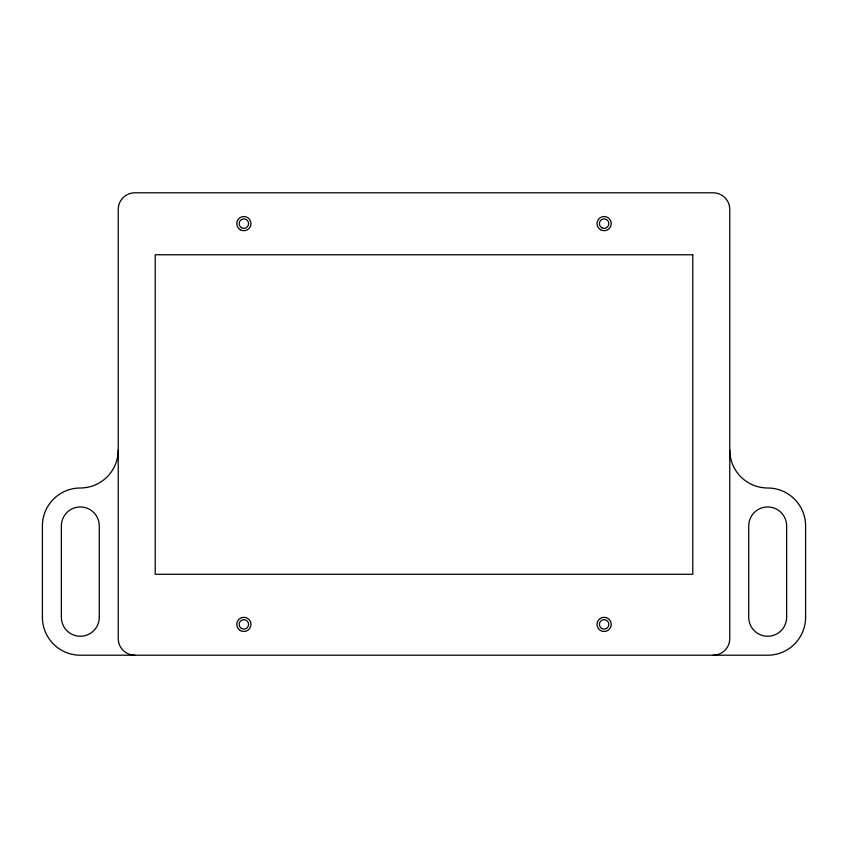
<?xml version="1.0" encoding="UTF-8"?>
<svg xmlns="http://www.w3.org/2000/svg" width="848" height="848" viewBox="0 0 848 848"><rect width="100%" height="100%" fill="white"/><g stroke="black" fill="none" stroke-linecap="round" stroke-linejoin="round"><path stroke-width="1.27" d="M713.168 655.207A16.589 16.589 0 0 0 729.757 638.618L729.757 209.382A16.589 16.589 0 0 0 713.168 192.793L134.832 192.793A16.589 16.589 0 0 0 118.243 209.382L118.243 638.618A16.589 16.589 0 0 0 134.832 655.207M729.757 450.076A37.927 37.927 0 0 0 767.673 487.992A37.927 37.927 0 0 1 805.6 525.919L805.6 617.291A37.927 37.927 0 0 1 767.673 655.207L80.327 655.207A37.927 37.927 0 0 1 42.4 617.291L42.4 525.919A37.927 37.927 0 0 1 80.327 487.992A37.927 37.927 0 0 0 118.243 450.076M692.784 254.771L155.216 254.771L155.216 574.266L692.784 574.266L692.784 254.771M786.637 617.291L786.637 525.919A18.963 18.963 0 0 0 767.673 506.956A18.963 18.963 0 0 0 748.72 525.919L748.72 617.291A18.963 18.963 0 0 0 767.673 636.254A18.963 18.963 0 0 0 786.637 617.291M99.28 617.291L99.28 525.919A18.963 18.963 0 0 0 80.327 506.956A18.963 18.963 0 0 0 61.363 525.919L61.363 617.291A18.963 18.963 0 0 0 80.327 636.254A18.963 18.963 0 0 0 99.28 617.291M240.313 229.755A7.113 7.113 0 0 0 250.976 223.596A7.113 7.113 0 0 0 240.313 217.438A7.113 7.113 0 0 0 240.313 229.755M600.575 229.755A7.113 7.113 0 0 0 611.249 223.596A7.113 7.113 0 0 0 600.575 217.438A7.113 7.113 0 0 0 600.575 229.755M240.313 630.562A7.113 7.113 0 0 0 250.976 624.404A7.113 7.113 0 0 0 240.313 618.245A7.113 7.113 0 0 0 240.313 630.562M600.575 630.562A7.113 7.113 0 0 0 611.249 624.404A7.113 7.113 0 0 0 600.575 618.245A7.113 7.113 0 0 0 600.575 630.562M241.5 227.709A4.738 4.738 0 0 0 248.602 223.596A4.738 4.738 0 0 0 241.5 219.494A4.738 4.738 0 0 0 241.5 227.709M601.762 628.506A4.738 4.738 0 0 0 608.875 624.404A4.738 4.738 0 0 0 601.762 620.291A4.738 4.738 0 0 0 601.762 628.506M601.762 227.709A4.738 4.738 0 0 0 608.875 223.596A4.738 4.738 0 0 0 601.762 219.494A4.738 4.738 0 0 0 601.762 227.709M241.5 628.506A4.738 4.738 0 0 0 248.602 624.404A4.738 4.738 0 0 0 241.5 620.291A4.738 4.738 0 0 0 241.5 628.506"/></g></svg>
